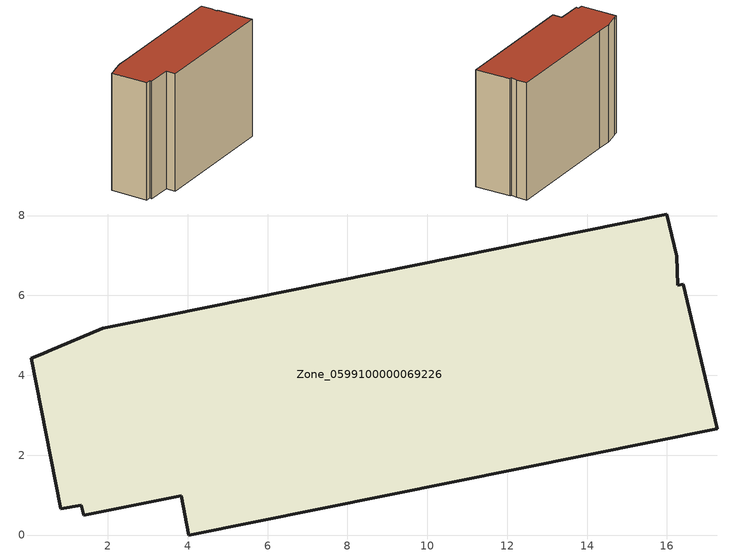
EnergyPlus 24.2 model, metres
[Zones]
Zone_0599100000069226
 floor ground (C_G): 1.87,5.18 3.44,5.49 16,8.04 16.25,6.98 16.27,6.26 16.41,6.29 17.27,2.66 4.03,0 3.83,0.98 1.4,0.49 1.33,0.75 0.83,0.65 0.08,4.42 0.36,4.54 0.51,4.6 z0
 wall outside (C_F): 4.03,0 17.27,2.66 16.41,6.29 16.27,6.26 16.25,6.98 16,8.04 3.44,5.49 1.87,5.18 0.51,4.6 0.36,4.54 0.08,4.42 0.83,0.65 1.33,0.75 1.4,0.49 3.83,0.98 4.03,0 z0:12.3
 roof outside (C_R): 1.87,5.18 0.51,4.6 0.36,4.54 0.08,4.42 0.83,0.65 1.33,0.75 1.4,0.49 3.83,0.98 4.03,0 17.27,2.66 16.41,6.29 16.27,6.26 16.25,6.98 16,8.04 3.44,5.49 z12.3
[BUILDING]
Pand.0599100000069226: North Axis=0; Terrain=City; Loads Convergence Tolerance Value=0.04; Temperature Convergence Tolerance Value=0.4; Solar Distribution=FullExterior; Maximum Number of Warmup Days=25; Minimum Number of Warmup Days=1
[Site:Location]
Rotterdam.The.Hague.AP_ZH_NLD Design_Conditions: Latitude=51.96; Longitude=4.45; Time Zone=1; Elevation=-4.5
[SITE:GROUNDTEMPERATURE:BUILDINGSURFACE]
18, 18, 18, 18, 18, 18, 18, 18, 18, 18, 18, 18
[MATERIAL] Thermal Absorptance=0.9; Solar Absorptance=0.7; Visible Absorptance=0.7
Name | Roughness | Thickness | Conductivity | Density | Specific Heat
G.TI.1946 | MediumSmooth | 0.15 | 1 | 540 | 1210
F.TI.1946 | Rough | 0.3 | 0.857143 | 1920 | 840
R.TI.1946 | MediumRough | 0.2 | 0.1 | 1500 | 1000
[CONSTRUCTION]
C_G: G.TI.1946
C_F: F.TI.1946
C_R: R.TI.1946
[ZONE]
Zone_0599100000069226: Type=1; Multiplier=1; Ceiling Height=Autocalculate; Volume=Autocalculate; Floor Area=autocalculate; Part of Total Floor Area=Yes
[ZONEINFILTRATION:DESIGNFLOWRATE]
Infil_Zone_0599100000069226: Zone or ZoneList or Space or SpaceList=Zone_0599100000069226; Schedule=AlwaysOn; Design Flow Rate Calculation Method=Flow/Area; Flow Rate per Floor Area=0.003; Constant Term Coefficient=1; Temperature Term Coefficient=0; Velocity Term Coefficient=0; Velocity Squared Term Coefficient=0
[HVACTEMPLATE:ZONE:IDEALLOADSAIRSYSTEM]
Zone_0599100000069226: Maximum Heating Supply Air Temperature=50; Minimum Cooling Supply Air Temperature=13; Maximum Heating Supply Air Humidity Ratio=0.0156; Minimum Cooling Supply Air Humidity Ratio=0.0077; Heating Limit=NoLimit; Cooling Limit=NoLimit; Dehumidification Control Type=ConstantSensibleHeatRatio; Cooling Sensible Heat Ratio=0.7; Dehumidification Setpoint=60; Humidification Control Type=None; Humidification Setpoint=30; Outdoor Air Method=None; Outdoor Air Flow Rate per Person=0.00944; Outdoor Air Flow Rate per Zone Floor Area=0; Outdoor Air Flow Rate per Zone=0; Demand Controlled Ventilation Type=None; Outdoor Air Economizer Type=NoEconomizer; Heat Recovery Type=None; Sensible Heat Recovery Effectiveness=0.7; Latent Heat Recovery Effectiveness=0.65
[ZONECONTROL:THERMOSTAT]
ThermostatControl_Zone_0599100000069226: Zone or ZoneList=Zone_0599100000069226; Control Type Schedule=DualSetpointControlType; Control 1=Thermostat_Zone_0599100000069226; Temperature Difference Between Cutout And Setpoint=0
[THERMOSTATSETPOINT:DUALSETPOINT]
Thermostat_Zone_0599100000069226: Heating Setpoint Temperature Schedule=HeatingSetpoint_Zone_0599100000069226; Cooling Setpoint Temperature Schedule=CoolingSetpoint_Zone_0599100000069226
[SCHEDULE:COMPACT]
HeatingSetpoint_Zone_0599100000069226: Through: 12/31, For: AllDays, Until: 24:00, 21
CoolingSetpoint_Zone_0599100000069226: Through: 12/31, For: AllDays, Until: 24:00, 24
DualSetpointControlType: Through: 12/31, For: AllDays, Until: 24:00, 4
AlwaysOn: Through: 12/31, For: AllDays, Until: 24:00, 1
